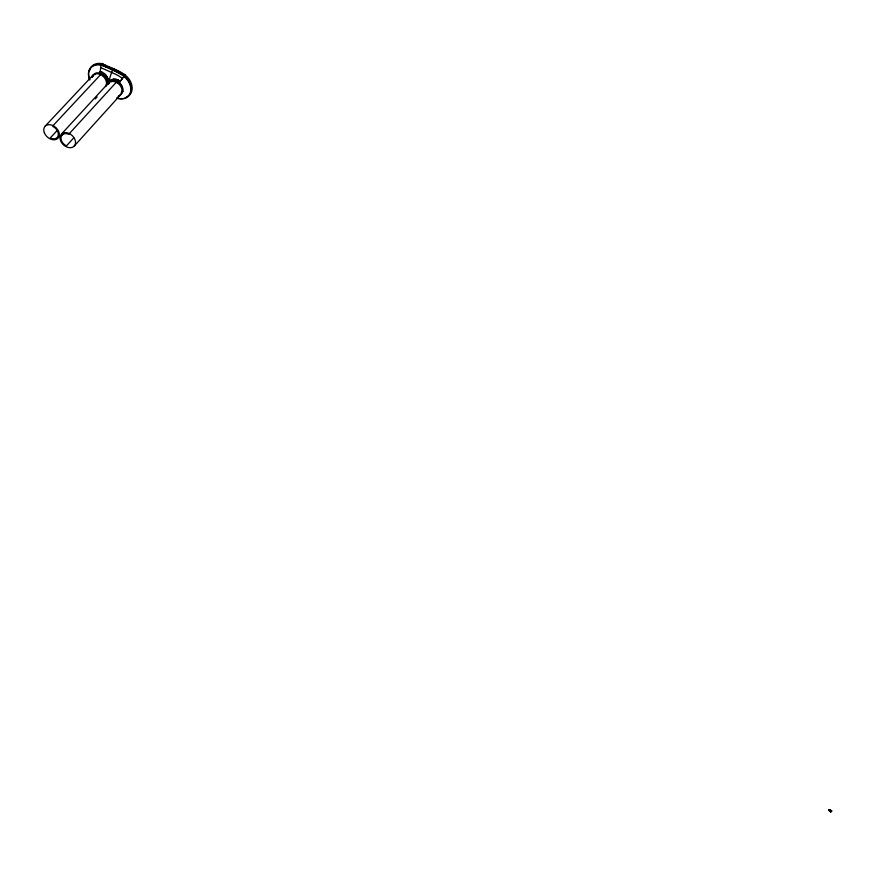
<?xml version="1.0" encoding="UTF-8"?>
<svg xmlns="http://www.w3.org/2000/svg" width="875" height="875" viewBox="0 0 875 875"><rect width="100%" height="100%" fill="white"/><g stroke="black" fill="none" stroke-linecap="round" stroke-linejoin="round"><path stroke-width="1.31" d="M106.028 75.327L105.35 74.55A8.772 7.23 50.4 0 0 101.686 72.034L101.292 71.914A8.553 6.048 40.3 0 0 100.22 71.608L100.133 72.866L100.953 65.002L102.069 63.689L118.038 70.733A96.819 71.017 41.8 0 1 120.17 71.838L123.802 73.981A16.155 12.075 43.4 0 1 125.18 74.998L125.202 75.02A15.247 11.408 43.4 0 1 127.542 96.512M830.812 811.398C832.223 810.895 828.877 811.388 829.916 810.184C828.877 810.556 831.523 810.972 828.778 810.294C828.363 809.331 830.823 810.152 830.55 810.906M829.839 810.808L830.113 810.173L829.948 810.983M831.031 811.475L829.773 811.278L830.025 810.611L829.839 811.409L830.102 810.163L829.883 811.169L830.102 810.327L829.03 809.539L828.844 810.425L829.03 809.55L828.844 810.414L831.119 811.136L830.408 811.081M829.795 810.458L830.08 810.316M830.955 810.786C830.812 812.7 831.316 809.594 830.911 811.18M829.861 810.206L829.905 811.081M829.916 810.666C833.722 813.531 826.919 808.325 829.445 810.37M829.019 809.627C837.747 813.969 823.758 806.4 831.053 811.377M829.97 810.863L830.834 811.781M830.353 811.322L830.714 811.814L829.828 811.059L830.102 810.173M830.987 811.683L828.789 810.359L829.413 810.097M828.888 810.261L830.944 811.333L830.452 810.928M828.975 809.867L828.855 810.425M830.845 811.267L830.714 811.814M829.872 811.333L829.992 810.622M108.259 83.88L110.184 76.661A17.062 4.145 -65.9 0 1 110.884 74.55L111.727 72.297A31.259 7.558 -65.9 0 1 112.623 70.066L114.1 68.414L114.953 69.683M109.003 83.53C107.942 81.309 111.956 78.87 114.362 79.177A8.838 7.241 46.9 0 1 118.53 80.259L120.061 81.605M125.486 74.845L123.955 76.42A31.062 1.914 -52.1 0 0 122.522 78.312L120.794 80.631M107.319 83.661L106.378 84.733M119.897 81.834L119.098 82.906A7.394 5.523 43.4 0 0 116.047 81.178M119.733 82.064L122.533 78.312L117.906 75.414A96.086 70.383 41.7 0 0 115.85 74.353L100.603 67.572M73.97 146.388A8.794 6.388 42.2 0 0 68.797 133.328A8.794 6.388 42.2 0 0 60.583 140.766A8.794 6.388 42.2 0 0 73.97 146.388L120.542 94.817M121.986 92.378L122.916 91.295L122.347 90.508A7.394 5.523 43.4 0 1 122.019 91.394M73.752 137.845L66.412 145.928A7.689 5.589 42.2 0 1 61.097 136.905A7.689 5.589 42.2 0 1 69.158 134.411M69.355 133.58L116.287 82.294M61.567 133.952L108.73 82.72M62.005 135.078L63.853 133.066M95.277 98.897L97.125 96.884M57.367 130.277L50.203 138.009A7.711 5.578 42.5 0 0 58.231 135.505A7.711 5.578 42.5 0 0 52.872 126.459M53.069 125.628L100.625 74.627M92.116 77.066L91.678 77.536A8.487 6.3 43.7 0 1 101.752 75.261A8.487 6.3 43.7 0 1 105.514 86.559M45.303 126.011L93.089 75.064M88.78 71.345L89.786 70.328M93.133 76.398L92.553 76.595A8.477 6.3 43.7 0 1 102.747 74.408A8.477 6.3 43.7 0 1 106.247 85.794M113.444 79.22L116.758 79.537A8.87 7.372 48.6 0 1 118.497 80.237M123.298 75.906L123.955 76.42A15.017 11.222 43.4 0 1 130.506 92.039A15.017 11.222 43.4 0 1 118.333 98.47L118.103 98.416A16.22 12.173 43.7 0 1 116.845 98.044L118.53 98.492A15.291 11.43 43.4 0 0 130.933 91.952A15.291 11.43 43.4 0 0 124.272 76.037L119.394 72.953A92.269 67.714 41.9 0 0 117.228 71.816L101.095 64.684A15.334 11.408 43.8 0 0 89.731 79.68M101.095 64.684L108.533 67.55L122.905 75.031M117.6 98.295L118.53 98.492A16.352 12.228 43.5 0 1 117.02 98.088M104.475 64.98L105.186 65.22M106.105 66.97L100.92 65.133A15.061 11.189 43.8 0 0 89.775 79.855M108.522 83.278L107.516 82.819A10.675 6.114 17.3 0 0 107.177 82.688M112.175 68.337L112.875 68.666M115.642 70.033L116.342 70.372M117.72 71.061L118.409 71.411M121.166 72.855L121.844 73.237M123.845 74.462L124.502 74.922M124.272 76.037L119.087 73.336A95.878 70.383 41.8 0 0 116.955 72.166L108.292 67.977A95.955 70.339 42 0 0 106.116 66.916M104.158 73.467L106.356 75.753A8.838 6.027 49.5 0 1 107.92 78.52L108.423 80.434A8.903 6.606 43.8 0 1 108.325 83.18A8.87 6.595 53.4 0 1 108.117 83.508M118.333 98.47L117.742 97.059M111.267 81.681A7.394 5.523 43.4 0 1 111.65 81.441M113.455 80.916A7.394 5.523 43.4 0 1 114.986 80.948M119.558 83.18A7.394 5.523 43.4 0 1 119.984 83.595M120.389 84.033A7.394 5.523 43.4 0 1 120.761 84.492M121.111 84.973A7.394 5.523 43.4 0 1 121.691 85.969M122.128 86.997A7.394 5.523 43.4 0 1 122.478 88.561M121.527 92.17A7.394 5.523 43.4 0 1 121.231 92.52M108.456 83.377A8.455 6.311 43.4 0 1 119.864 83.256A8.455 6.311 43.4 0 1 120.302 94.62M107.505 84.525A8.466 6.311 43.3 0 1 118.945 84.142A8.466 6.311 43.3 0 1 119.361 95.616M119 95.769A8.466 6.311 43.3 0 1 118.333 95.977M89.972 69.661A15.291 11.386 43.8 0 1 90.486 68.381M90.803 67.78A15.291 11.386 43.8 0 1 102.069 63.689A2.067 0.831 -80.9 0 1 103.02 64.28M117.622 82.545A6.344 4.725 43.3 0 1 117.917 82.72M113.553 79.461A8.827 6.508 33.4 0 0 108.423 83.234A8.838 6.956 37.2 0 0 108.369 83.65M118.497 80.336A9.341 6.934 43.5 0 1 119.766 81.156M105.897 75.425A8.87 6.18 49.2 0 1 108.259 83.136M100.22 71.63A8.881 6.727 44.6 0 1 102.047 72.22M102.78 75.392A6.355 4.725 43.7 0 1 103.075 75.611M126.919 96.83A15.247 11.408 43.4 0 1 126.263 97.092M108.697 66.686A98.372 72.034 41.9 0 1 109.397 67.014M119.109 71.772A95.616 70.142 41.8 0 1 119.787 72.122M128.319 78.761A13.136 9.822 43.5 0 1 128.625 79.198M129.916 81.484A13.136 9.822 43.5 0 1 130.123 81.955M130.758 83.869A13.136 9.822 43.5 0 1 130.867 84.339M94.708 74.9A7.416 5.513 43.7 0 1 95.003 74.561M100.111 73.434A7.416 5.513 43.7 0 1 104.202 75.786M104.628 76.223A7.416 5.513 43.7 0 1 106.006 78.192M106.269 78.728A7.416 5.513 43.7 0 1 106.783 80.325M44.363 132.847A8.816 6.377 42.5 0 0 57.761 138.469A8.816 6.377 42.5 0 0 52.511 125.377A8.816 6.377 42.5 0 0 44.363 132.847"/></g></svg>
